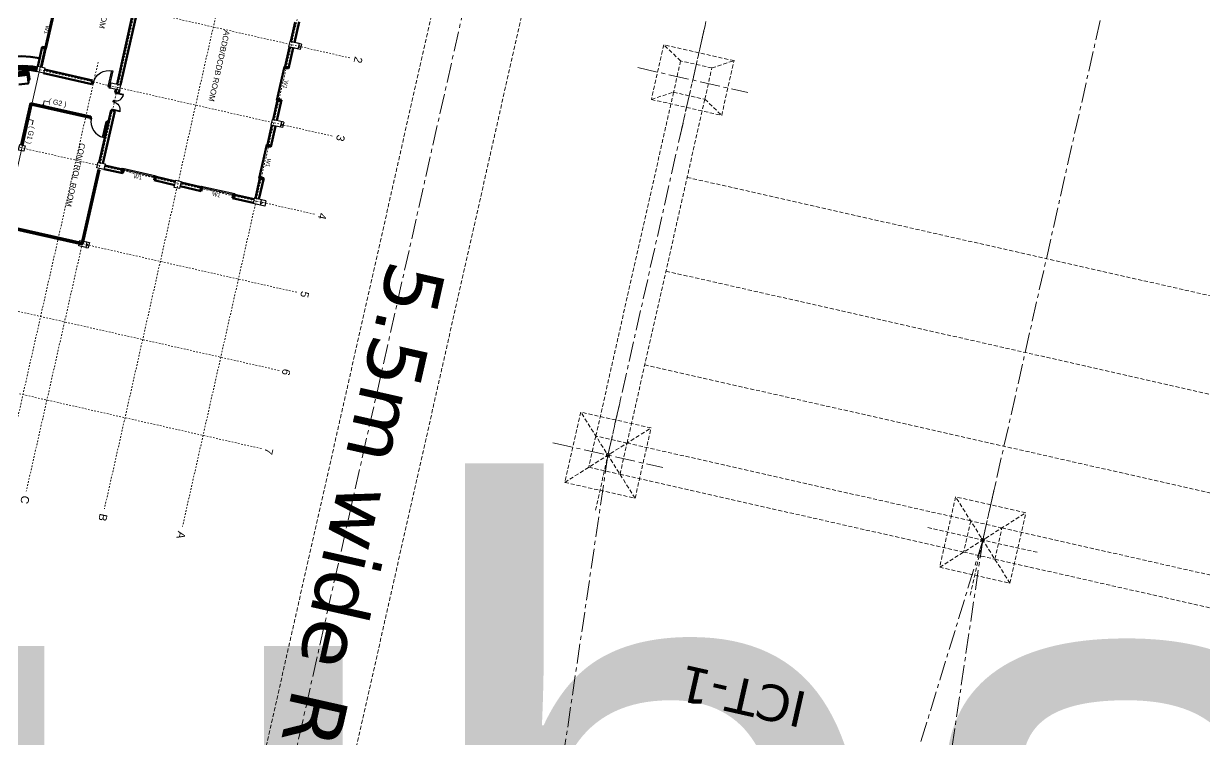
# Model space of a CAD drawing. Header units: metres. Extents: x 166708 to 226832, y 1503833 to 1555994.
# Drawn here: x 222307.4 to 222381.1, y 1554486.6 to 1554531.3 of the extents above; entities that cross this region are included whole.
import ezdxf

# ---------------------------------------------------------------- set-up
doc = ezdxf.new("R2010")
doc.units = ezdxf.units.M
doc.header["$MEASUREMENT"] = 0
for name, pattern in [('ACAD_ISO04W100', [30, 24, -3, 0, -3]), ('CENTER', [2, 1.25, -0.25, 0.25, -0.25]), ('HIDDEN', [0.375, 0.25, -0.125])]:
    doc.linetypes.add(name, pattern=pattern)
for name, color, linetype in [('Details', 7, 'Continuous'), ('DW', 30, 'Continuous'), ('E-LAY-DIM', 7, 'Continuous'), ('GLASS', 130, 'Continuous'), ('TEXT', 3, 'Continuous'), ('TXT', 222, 'Continuous')]:
    doc.layers.add(name, color=color, linetype=linetype)
for name, color, linetype, lineweight in [('E-LAY-CNTRL', 1, 'CENTER', 0), ('E-LAY-EXIST', 8, 'HIDDEN', 0), ('L00', 8, 'Continuous', 9), ('L09', 6, 'Continuous', 9), ('L25', 5, 'Continuous', 25), ('Wall', 6, 'Continuous', 70)]:
    doc.layers.add(name, color=color, linetype=linetype, lineweight=lineweight)
doc.styles.add('HAND', font='techb___.ttf')
doc.styles.get("Standard").update_dxf_attribs({"font": 'arial.ttf'})
doc.styles.add('STYLE1', font='verdana.ttf')

# ---------------------------------------------------------------- blocks, each defined once
blk = doc.blocks.new('D80')
at = {"layer": 'DW', "linetype": 'Continuous'}
for p, q in [((50, 700), (50, 0)), ((100, 698), (100, 0)), ((100, 0), (50, 0))]:
    blk.add_line(p, q, dxfattribs=at)
for points in [[(0, 50), (50, 50), (50, -50), (0, -50)], [(800, 50), (750, 50), (750, -50), (800, -50)]]:
    blk.add_lwpolyline(points, dxfattribs=at)
at = {"layer": 'DW'}
blk.add_arc((50, 0), 700, 0, 90, dxfattribs=at)
blk = doc.blocks.new('cr')
at = {"layer": 'Wall', "linetype": 'Continuous', "ltscale": 100}
h = blk.add_hatch(dxfattribs=at)
h.set_pattern_fill('ANSI31', color=256, style=0)
h.set_pattern_definition([(45.000000035, (-1660894.54197, 1126554.72739), (-0.088388347702, 0.088388347594), [])])
h.paths.add_polyline_path([(-1047138, 777588), (-1047218, 777588, 0.132513), (-1046438, 775081), (-1046380, 775139, -0.131437)])
at = {"layer": 'GLASS', "color": 4, "linetype": 'Continuous', "ltscale": 3}
for p, q in [((-1048607, 792631), (-1050757, 792631)), ((-1048682, 792701), (-1050682, 792701)), ((-1043607, 792631), (-1045757, 792631)), ((-1043682, 792701), (-1045682, 792701)), ((-1042332, 789231), (-1042332, 791381)), ((-1042262, 789306), (-1042262, 791306)), ((-1042332, 784206), (-1042332, 786356)), ((-1042262, 784281), (-1042262, 786281)), ((-1048547, 777931), (-1050697, 777931)), ((-1048622, 777861), (-1050622, 777861))]:
    blk.add_line(p, q, dxfattribs=at)
at = {"layer": 'L00', "linetype": 'ACAD_ISO04W100', "ltscale": 3}
for p, q in [((-1052182, 796516), (-1052182, 782931)), ((-1047182, 796516), (-1047182, 777715)), ((-1042182, 796516), (-1042182, 787956)), ((-1037182, 796516), (-1037182, 767956)), ((-1032182, 796516), (-1032182, 760741)), ((-1027182, 796516), (-1027182, 760741)), ((-1060199, 792781), (-1021347, 792781)), ((-1060199, 787781), (-1021347, 787781)), ((-1042182, 787781), (-1042182, 783081)), ((-1051993, 782781), (-1021347, 782781)), ((-1042182, 782781), (-1042182, 760741)), ((-1019960, 781247), (-1048520, 781247))]:
    blk.add_line(p, q, dxfattribs=at)
at = {"layer": 'L00', "linetype": 'Continuous', "ltscale": 100}
blk.add_line((-1060199, 777781), (-1037357, 777781), dxfattribs=at)
at = {"layer": 'L09', "linetype": 'Continuous', "ltscale": 3}
for p, q in [((-1045363, 778494), (-1045363, 778784)), ((-1045363, 778494), (-1045032, 778494)), ((-1045030, 778495), (-1045119, 778543)), ((-1045030, 778495), (-1045119, 778447)), ((-1044013, 778088), (-1043723, 778088)), ((-1044013, 778088), (-1044013, 777758)), ((-1044013, 777758), (-1044061, 777846)), ((-1044013, 777758), (-1043965, 777846))]:
    blk.add_line(p, q, dxfattribs=at)
at = {"layer": 'L09', "ltscale": 2}
for centre in [(-1052176, 793283), (-1047176, 793283), (-1047176, 793283), (-1042151, 793133), (-1037176, 783098)]:
    blk.add_circle(centre, 50.4, dxfattribs=at)
at = {"layer": 'L25', "ltscale": 2}
for p, q in [((-1052357, 793381), (-1052357, 792631)), ((-1052357, 793381), (-1052007, 793381)), ((-1052357, 793381), (-1052007, 793381)), ((-1052357, 793381), (-1052007, 793381)), ((-1052357, 793231), (-1052007, 793231)), ((-1052357, 793231), (-1052007, 793231)), ((-1052357, 793231), (-1052007, 793231)), ((-1052357, 793231), (-1052357, 792631)), ((-1052357, 793231), (-1052007, 793231)), ((-1052107, 793381), (-1052007, 793381)), ((-1052107, 793231), (-1052007, 793231)), ((-1052007, 793381), (-1052007, 792631)), ((-1052007, 793231), (-1052007, 792631)), ((-1047357, 793381), (-1047357, 792631)), ((-1047357, 793381), (-1047007, 793381)), ((-1047357, 793381), (-1047007, 793381)), ((-1047357, 793381), (-1047007, 793381)), ((-1047357, 793381), (-1047007, 793381)), ((-1047357, 793231), (-1047007, 793231)), ((-1047357, 793231), (-1047007, 793231)), ((-1047357, 793231), (-1047007, 793231)), ((-1047357, 793231), (-1047007, 793231)), ((-1047357, 793231), (-1047007, 793231)), ((-1047007, 793381), (-1047007, 792631)), ((-1042332, 793381), (-1042332, 792631)), ((-1042332, 793381), (-1041982, 793381)), ((-1042332, 793081), (-1041982, 793081)), ((-1041982, 793381), (-1041982, 792631)), ((-1052357, 792631), (-1052007, 792631)), ((-1047357, 792631), (-1047007, 792631)), ((-1042332, 792631), (-1041982, 792631)), ((-1037357, 783196), (-1037007, 783196)), ((-1037357, 783196), (-1037007, 783196)), ((-1037357, 783046), (-1037357, 783196)), ((-1037007, 783046), (-1037007, 783196)), ((-1037357, 783046), (-1037007, 783046))]:
    blk.add_line(p, q, dxfattribs=at)
for points in [[(-1042332, 787606), (-1042332, 787956), (-1041882, 787956), (-1041882, 787606)], [(-1047382, 782931), (-1047032, 782931), (-1047032, 782331), (-1047382, 782331)], [(-1042357, 783081), (-1042007, 783081), (-1042007, 782631), (-1042357, 782631)], [(-1037357, 783046), (-1037007, 783046), (-1037007, 782596), (-1037357, 782596)], [(-1047382, 778081), (-1047032, 778081), (-1047032, 777631), (-1047382, 777631)], [(-1042357, 777956), (-1042007, 777956), (-1042007, 777606), (-1042357, 777606)]]:
    blk.add_lwpolyline(points, close=True, dxfattribs=at)
at = {"layer": 'Wall', "linetype": 'Continuous', "ltscale": 3}
for p, q in [((-1053682, 792931), (-1052357, 792931)), ((-1053682, 792931), (-1052357, 792931)), ((-1052007, 792931), (-1050682, 792931)), ((-1050757, 792931), (-1050757, 792631)), ((-1050682, 792931), (-1050682, 792631)), ((-1048682, 792931), (-1047357, 792931)), ((-1048682, 792931), (-1048682, 792631)), ((-1048607, 792931), (-1048607, 792631)), ((-1047007, 792931), (-1045682, 792931)), ((-1045757, 792931), (-1045757, 792631)), ((-1045682, 792931), (-1045682, 792631)), ((-1043682, 792931), (-1042332, 792931)), ((-1043682, 792931), (-1043682, 792631)), ((-1043607, 792931), (-1043607, 792631)), ((-1053607, 792701), (-1052357, 792701)), ((-1053607, 792701), (-1052357, 792701)), ((-1052007, 792701), (-1050757, 792701)), ((-1048607, 792701), (-1047357, 792701)), ((-1047007, 792701), (-1045757, 792701)), ((-1043607, 792701), (-1042332, 792701)), ((-1042262, 792631), (-1042262, 791381)), ((-1042032, 792631), (-1042032, 791306)), ((-1042032, 791381), (-1042332, 791381)), ((-1042032, 791306), (-1042332, 791306)), ((-1042032, 789306), (-1042332, 789306)), ((-1042032, 789231), (-1042332, 789231)), ((-1042262, 789231), (-1042262, 787956)), ((-1042032, 789306), (-1042032, 787956)), ((-1042262, 787606), (-1042262, 786356)), ((-1042032, 787606), (-1042032, 786281)), ((-1042032, 786356), (-1042332, 786356)), ((-1042032, 786281), (-1042332, 786281)), ((-1042032, 784281), (-1042332, 784281)), ((-1042032, 784206), (-1042332, 784206)), ((-1042262, 784206), (-1042262, 783081)), ((-1042032, 784281), (-1042032, 783081)), ((-1057007, 782931), (-1047382, 782931)), ((-1046870, 782931), (-1047032, 782931)), ((-1046868, 782701), (-1047031, 782701)), ((-1046870, 782931), (-1046868, 782701)), ((-1045702, 782931), (-1042357, 782931)), ((-1045417, 782931), (-1045702, 782931)), ((-1045702, 782931), (-1045702, 782701)), ((-1045702, 782701), (-1042357, 782701)), ((-1037220, 782819), (-1041926, 782819)), ((-1037220, 782744), (-1041926, 782744)), ((-1037220, 782819), (-1037220, 777981)), ((-1037145, 782819), (-1037145, 777981)), ((-1047262, 781164), (-1047031, 781164)), ((-1047262, 781164), (-1047262, 778081)), ((-1047032, 781164), (-1047032, 778081)), ((-1045032, 781534), (-1044886, 781534)), ((-1045032, 781534), (-1045032, 778171)), ((-1044957, 781534), (-1044957, 777739)), ((-1048622, 777631), (-1048622, 777931)), ((-1048622, 777631), (-1047357, 777631)), ((-1048547, 777631), (-1048547, 777931)), ((-1048547, 777861), (-1047382, 777861)), ((-1045032, 777701), (-1042357, 777701)), ((-1044957, 777776), (-1042357, 777776))]:
    blk.add_line(p, q, dxfattribs=at)
at = {"layer": 'Wall', "linetype": 'Continuous', "ltscale": 100}
for p, q in [((-1051993, 782701), (-1047382, 782701)), ((-1045032, 781534), (-1045032, 778081)), ((-1045032, 781534), (-1045032, 777701)), ((-1047293, 777588), (-1047063, 777588)), ((-1046466, 777304, -637), (-1046895, 777153, -637)), ((-1046250, 777291, -637), (-1046787, 777102, -637)), ((-1046386, 777244, -637), (-1046395, 777270, -637)), ((-1045990, 776720, -637), (-1046180, 777257, -637)), ((-1046929, 777082, -637), (-1046459, 775746, -637)), ((-1046406, 775853, -637), (-1046821, 777031, -637)), ((-1046283, 775837, -637), (-1046735, 777121, -637)), ((-1046252, 775848, -637), (-1046704, 777132, -637))]:
    blk.add_line(p, q, dxfattribs=at)
at = {"layer": 'Wall', "linetype": 'Continuous', "ltscale": 100, "const_width": 20}
for points in [[(-1041926, 782781), (-1037220, 782781)], [(-1037182, 777981), (-1037182, 782819)], [(-1044995, 777739), (-1044995, 781534)], [(-1042357, 777739), (-1044995, 777739)]]:
    blk.add_lwpolyline(points, dxfattribs=at)
at = {"layer": 'Wall', "linetype": 'Continuous', "ltscale": 100}
for centre, radius, start, end in [((-1042182, 777781), 5715, 181.68047, 268.7831), ((-1042182, 777781), 5115, 181.68047, 237.41868), ((-1042182, 777781), 5040, 182.19977, 212.3935), ((-1042182, 777781), 4960, 182.23527, 212.18674), ((-1042182, 777781), 4885, 181.75961, 211.98659), ((-1046447, 777252, -637), 55.6, 19.39807, 109.39807), ((-1046232, 777239, -637), 55.6, 19.39807, 109.39807), ((-1046877, 777100, -637), 55.6, 109.39807, 199.39807), ((-1046769, 777050, -637), 55.6, 109.39807, 199.39807)]:
    blk.add_arc(centre, radius, start, end, dxfattribs=at)
for p, xscale, yscale, zscale, rotation in [((-1046868, 782738), 0.7295815800025593, 0.7295815800025593, 0.7295815800025593, 3.501805969323148e-08), ((-1045701, 782738), -0.7295815800025593, 0.7295815800025593, 0.72958158, 3.501806844496969e-08), ((-1044959, 782701), 1.459163160005119, 1.459163160005119, 1.459163160005119, 270.000000035018), ((-1047105, 782331), -1.459163160008389, 1.459163160005119, 1.45916316, 89.99598071948704)]:
    blk.add_blockref('D80', p, dxfattribs=dict(at, xscale=xscale, yscale=yscale, zscale=zscale, rotation=rotation))
at = {"layer": 'TEXT', "linetype": 'ACAD_ISO04W100', "ltscale": 3, "attachment_point": 5}
for s, insert, char_height, rotation in [('2', (-1052170, 797057), 500, 0), ('3', (-1047170, 797057), 500, 0), ('4', (-1042160, 797027), 500, 0), ('5', (-1037160, 797027), 500, 0), ('6', (-1032175, 796969), 500, 0), ('7', (-1027116, 797004), 500, 0), ('{\\fArial|b0|i0|c0|p34;W1}', (-1049683, 792977), 250, 0), ('{\\fArial|b0|i0|c0|p34;W1}', (-1044664, 792999), 250, 0), ('A', (-1020807, 792814), 500, 0), ('{\\fArial|b0|i0|c0|p34;W1}', (-1042018, 790272), 250, 90), ('{\\fArial|b0|i0|c0|p34;ACDB/DCDB ROOM }', (-1049896, 788677), 350, 0), ('B', (-1020807, 787814), 500, 0), ('{\\fArial|b0|i0|c0|p34;W1}', (-1042018, 785247), 250, 90), ('C', (-1020807, 782814), 500, 0), ('{\\fArial|b0|i0|c0|p34; BATTERY ROOM}', (-1052575, 780996), 350, 0), ('{\\fArial|b0|i0|c0|p34;CONTROL ROOM}', (-1041279, 781422), 350, 0), ('{\\fArial|b0|i0|c0|p34;W1}', (-1049712, 777685), 250, 0)]:
    blk.add_mtext(s, dxfattribs=dict(at, insert=insert, char_height=char_height, rotation=rotation))
at = {"layer": 'TEXT', "linetype": 'Continuous', "ltscale": 11.811024, "char_height": 175, "attachment_point": 1, "style": 'HAND'}
for s, insert, rotation in [('\\P{\\fArial|b0|i0|c0|p34;      \\H1.571x;     \\H0.9093x; \\H1.26x;( G2 )}', (-1045881, 777740), 90), ('\\P{\\fArial|b0|i0|c0|p34;      \\H1.571x;     \\H0.9093x; \\H1.26x;( G1 )}', (-1044679, 778584), 0)]:
    blk.add_mtext(s, dxfattribs=dict(at, insert=insert, rotation=rotation))

msp = doc.modelspace()

# ---------------------------------------------------------------- linework, layer by layer
at = {"layer": 'E-LAY-CNTRL', "color": 4}
for p, q in [((222367.2933, 1554499.03511, -0.36393), (222407.40934, 1554676.37981, -0.36393)), ((222343.88471, 1554504.33023, -0.36393), (222376.09655, 1554646.73205, -0.36393)), ((222336.09277, 1554451.75375, -0.36393), (222343.88471, 1554504.33023, -0.36393)), ((222351.6985, 1554448.22368, -0.36393), (222367.2933, 1554499.03511, -0.36393)), ((222359.50136, 1554446.45864, -0.36393), (222367.2933, 1554499.03511, -0.36393))]:
    msp.add_line(p, q, dxfattribs=at)
at = {"layer": 'E-LAY-CNTRL'}
msp.add_line((222352.64397, 1554610.7311, -0.36777), (222319.39256, 1554463.73352, -0.3651), dxfattribs=at)
at = {"layer": 'E-LAY-CNTRL', "elevation": -0.36393}
for points in [[(222345.74576, 1554528.51561), (222352.61388, 1554526.96201)], [(222340.45065, 1554505.10702), (222347.31877, 1554503.55343)]]:
    msp.add_lwpolyline(points, dxfattribs=at)
at = {"layer": 'E-LAY-EXIST', "color": 4}
for p, q in [((222323.94862, 1554467.44477, -0.2911), (222340.08218, 1554538.7678, -0.36393)), ((222334.09995, 1554537.25026, -0.36393), (222316.95701, 1554461.46497, -0.28642)), ((222348.83144, 1554521.66618, -0.36393), (222440.51505, 1554500.92696, -0.36393)), ((222347.50766, 1554515.81403, -0.36393), (222439.19127, 1554495.07482, -0.36393)), ((222346.18388, 1554509.96188, -0.36393), (222437.86749, 1554489.22267, -0.36393))]:
    msp.add_line(p, q, dxfattribs=at)
at = {"layer": 'E-LAY-EXIST', "color": 4, "elevation": -0.36393}
for points in [[(222348.40303, 1554524.30475), (222349.95662, 1554531.17287)], [(222348.4251, 1554528.9348), (222347.37137, 1554529.9421)], [(222350.37581, 1554528.49354), (222351.76048, 1554528.94927)], [(222346.59917, 1554526.52835), (222347.98384, 1554526.98408)], [(222349.93455, 1554526.54282), (222350.98828, 1554525.53552)], [(222343.10792, 1554500.89616), (222344.66151, 1554507.76429)], [(222345.58285, 1554501.63925), (222342.18658, 1554507.0212)], [(222341.19374, 1554502.63209), (222346.57568, 1554506.02836)], [(222366.5165, 1554495.60105), (222368.07009, 1554502.46918)], [(222368.99144, 1554496.34414), (222365.59516, 1554501.72609)], [(222364.60233, 1554497.33698), (222369.98427, 1554500.73325)], [(222363.85924, 1554499.81191), (222370.72736, 1554498.25832)]]:
    msp.add_lwpolyline(points, dxfattribs=at)
for points in [[(222351.76048, 1554528.94927), (222347.37137, 1554529.9421), (222346.59917, 1554526.52835), (222350.98828, 1554525.53552)], [(222350.37581, 1554528.49354), (222348.4251, 1554528.9348), (222347.98384, 1554526.98408), (222349.93455, 1554526.54282)], [(222349.93455, 1554526.54282), (222345.0807, 1554505.08495), (222343.12999, 1554505.52621), (222347.98384, 1554526.98408)], [(222346.57568, 1554506.02836), (222342.18658, 1554507.0212), (222341.19374, 1554502.63209), (222345.58285, 1554501.63925)], [(222345.0807, 1554505.08495), (222343.12999, 1554505.52621), (222342.68873, 1554503.5755), (222344.63944, 1554503.13424)], [(222366.53857, 1554500.2311), (222366.09731, 1554498.28039), (222344.63944, 1554503.13424), (222345.0807, 1554505.08495)], [(222344.00431, 1554504.4057), (222343.80924, 1554504.44982), (222343.76511, 1554504.25475), (222343.96019, 1554504.21063)], [(222369.98427, 1554500.73325), (222365.59516, 1554501.72609), (222364.60233, 1554497.33698), (222368.99144, 1554496.34414)], [(222368.48928, 1554499.78984), (222366.53857, 1554500.2311), (222366.09731, 1554498.28039), (222368.04803, 1554497.83913)], [(222389.94715, 1554494.93599), (222389.50589, 1554492.98528), (222368.04803, 1554497.83913), (222368.48928, 1554499.78984)], [(222367.4129, 1554499.11059), (222367.21782, 1554499.15471), (222367.1737, 1554498.95964), (222367.36877, 1554498.91552)]]:
    msp.add_lwpolyline(points, close=True, dxfattribs=at)

# ---------------------------------------------------------------- block references
at = {"layer": 'E-LAY-DIM', "xscale": 0.0009999999398089005, "yscale": 0.0009999999398089005, "zscale": 0.0009999999398089005, "rotation": 257.2539829661908}
msp.add_blockref('cr', (221318.73019, 1553678.60524, -0.36393), dxfattribs=at)

# ---------------------------------------------------------------- texts
at = {"layer": 'Details', "color": 0, "linetype": 'Continuous'}
msp.add_text('Substation', height=40, dxfattribs=at).set_placement((222262.85582, 1554461.69625))
at = {"layer": 'TXT', "linetype": 'Continuous', "style": 'STYLE1'}
msp.add_text('5.5m wide Road', height=3.6, rotation=257.2539797, dxfattribs=at).set_placement((222330.26995, 1554516.63339, -0.58425))
at = {"layer": 'TXT', "color": 0, "style": 'STYLE1'}
msp.add_text('ICT-1', height=2.25, rotation=167.2539837, dxfattribs=at).set_placement((222356.4374, 1554489.49367, -0.36393))

doc.saveas('drawing.dxf')
